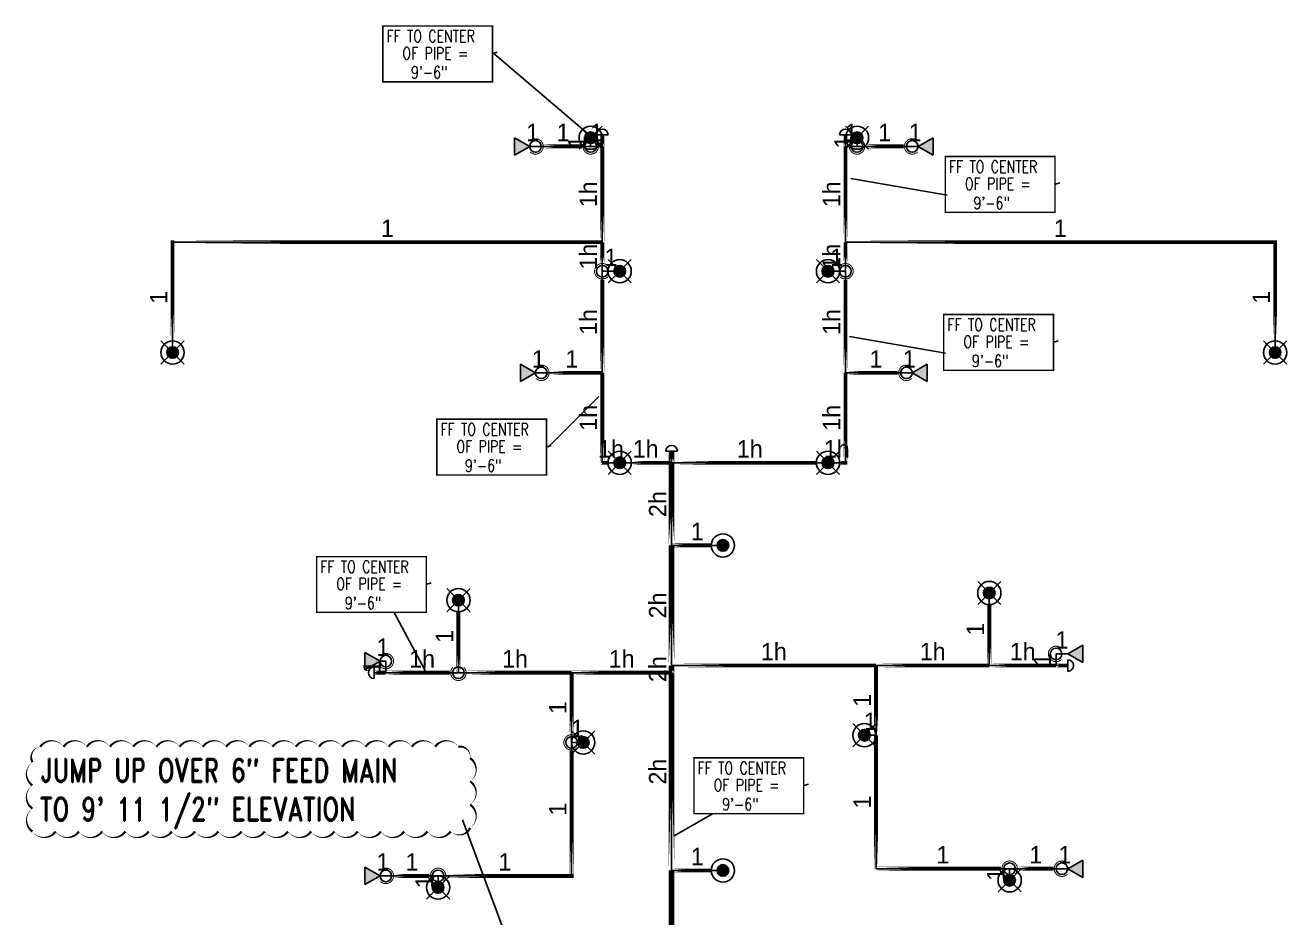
# Model space of a CAD drawing. Header units: inches. Extents: x -3368 to 19, y 7 to 1465.
# Drawn here: x -2268 to -1617, y 631 to 1093 of the extents above; entities that cross this region are included whole.
import ezdxf
from ezdxf.enums import TextEntityAlignment as Align

# ---------------------------------------------------------------- set-up
doc = ezdxf.new("R2010")
doc.units = ezdxf.units.IN
doc.header["$MEASUREMENT"] = 0
for name, color, linetype in [('Coordination', 1, 'Continuous'), ('headdn', 7, 'Continuous'), ('PIPEBL', 4, 'Continuous'), ('pipemn', 6, 'Continuous'), ('PIPESPC', 7, 'Continuous'), ('spk-cap', 7, 'Continuous'), ('spk-piperise', 7, 'Continuous'), ('TIDYPIPE', 7, 'Continuous')]:
    doc.layers.add(name, color=color, linetype=linetype)
doc.styles.add('PDA1', font='ROMAND', dxfattribs={"width": 0.755})
doc.styles.add('PIPE', font='PIPE.SHX')

# ---------------------------------------------------------------- blocks, each defined once
blk = doc.blocks.new('dpend1')
for radius in [6, 3]:
    blk.add_circle((0, 0), radius)
for points in [[(0.01, 2.97), (-2.53, -1.59), (-2.62, 1.36)], [(0.01, 2.97), (-2.49, -1.59), (2.52, -1.59)], [(2.52, -1.59), (0.01, 2.97), (2.6, 1.47)], [(2.52, -1.59), (-2.53, -1.59), (0.01, -2.98)]]:
    blk.add_solid(points)
blk = doc.blocks.new('side2')
for p, q in [((0, 0), (7.79, 4.5)), ((7.79, -4.5), (0, 0)), ((7.79, 4.5), (7.79, -4.5))]:
    blk.add_line(p, q)
blk.add_solid([(7.79, -4.5), (0, 0), (7.79, 4.5)])
blk = doc.blocks.new('rise')
blk.add_circle((0, 0), 3)
blk = doc.blocks.new('dpend2')
for p, q in [((-6, -6), (6, 6)), ((6, -6), (-6, 6))]:
    blk.add_line(p, q)
for radius in [6, 3]:
    blk.add_circle((0, 0), radius)
for points in [[(0, 0), (-3, 0), (-2.08, 2.07)], [(0, 0), (-3, 0), (-2.08, -2.07)], [(0, 0), (0, 3), (-2.12, 2.14)], [(0, 0), (0, -3), (-2.12, -2.14)], [(0, 0), (0, 3), (2.12, 2.14)], [(0, 0), (3, 0), (2.08, 2.07)], [(0, 0), (3, 0), (2.08, -2.07)], [(0, 0), (0, -3), (2.12, -2.14)]]:
    blk.add_solid(points)
blk = doc.blocks.new('CAP')
blk.add_line((0, 3), (0, -3))
blk.add_arc((0, 0), 3, 270, 90)
blk = doc.blocks.new('PIPESPC')
at = {"layer": 'PIPESPC', "style": 'PIPE', "width": 0.9}
blk.add_attdef('SIZE', text='', height=9, dxfattribs=at).set_placement((0, 4.02), align=Align.CENTER)
at = {"layer": 'PIPESPC', "style": 'PIPE', "flags": 1}
blk.add_attdef('SCHED', (25.3, 3.89), '', height=9, dxfattribs=at)
blk = doc.blocks.new('vbbb122222222222')
at = {"layer": 'Coordination'}
blk.add_line((6967.97, 3928.98), (6964.31, 3927.77), dxfattribs=at)
at = {"layer": 'Coordination', "const_width": 1}
blk.add_lwpolyline([(6889.15, 3947.05), (6889.15, 3908.56), (6964.72, 3908.56), (6964.72, 3947.05), (6889.15, 3947.05)], dxfattribs=at)
at = {"layer": 'Coordination', "style": 'PDA1', "width": 0.755}
for s, p in [('FF TO CENTER', (6891.66, 3935.82)), ('OF PIPE = ', (6902.67, 3924.02)), ('9\'-6"', (6908.57, 3910.87))]:
    blk.add_text(s, height=8.4, dxfattribs=at).set_placement(p)
blk = doc.blocks.new('TIDYRUN')
at = {"const_width": 0.5}
blk.add_lwpolyline([(-2.83, 2.83, -2.414214), (-2.83, -2.83, -1.737895)], format="xyb", dxfattribs=at)

msp = doc.modelspace()

# ---------------------------------------------------------------- linework, layer by layer
at = {"layer": 'Coordination', "color": 1}
for p, q in [((-1970.09, 1029.94), (-2026.18, 1077.74)), ((-1841.83, 1013.38), (-1792.21, 1004.74)), ((-1842.61, 931.74), (-1792.99, 923.1)), ((-1972.15, 900.61), (-1998.27, 874.5)), ((-2061.81, 759.16), (-2077.89, 789.01)), ((-1933.14, 673.62), (-1913.35, 685.08)), ((-1913.78, 337.82), (-2042.47, 681.93))]:
    msp.add_line(p, q, dxfattribs=at)
msp.add_lwpolyline([(-2264.7, 675.9, 0, 1.2, 0.520567), (-2252.7, 675.9, 0, 1.2, 0.520567), (-2240.7, 675.9, 0, 1.2, 0.520567), (-2228.7, 675.9, 0, 1.2, 0.520567), (-2216.7, 675.9, 0, 1.2, 0.520567), (-2204.7, 675.9, 0, 1.2, 0.520567), (-2192.7, 675.9, 0, 1.2, 0.520567), (-2180.7, 675.9, 0, 1.2, 0.520567), (-2168.7, 675.9, 0, 1.2, 0.520567), (-2156.7, 675.9, 0, 1.2, 0.520567), (-2144.7, 675.9, 0, 1.2, 0.520567), (-2132.7, 675.9, 0, 1.2, 0.520567), (-2120.7, 675.9, 0, 1.2, 0.520567), (-2108.7, 675.9, 0, 1.2, 0.520567), (-2096.7, 675.9, 0, 1.2, 0.520567), (-2084.7, 675.9, 0, 1.2, 0.520567), (-2072.7, 675.9, 0, 1.2, 0.520567), (-2060.7, 675.9, 0, 1.2, 0.520567), (-2048.7, 675.9, 0, 1.2, 0.520567), (-2038.57, 677.77, 0, 1.2, 0.520567), (-2038.57, 689.77, 0, 1.2, 0.520567), (-2038.57, 701.77, 0, 1.2, 0.520567), (-2038.57, 713.77, 0, 1.2, 0.520567), (-2044.67, 719.67, 0, 1.2, 0.520567), (-2056.67, 719.67, 0, 1.2, 0.520567), (-2068.67, 719.67, 0, 1.2, 0.520567), (-2080.67, 719.67, 0, 1.2, 0.520567), (-2092.67, 719.67, 0, 1.2, 0.520567), (-2104.67, 719.67, 0, 1.2, 0.520567), (-2116.67, 719.67, 0, 1.2, 0.520567), (-2128.67, 719.67, 0, 1.2, 0.520567), (-2140.67, 719.67, 0, 1.2, 0.520567), (-2152.67, 719.67, 0, 1.2, 0.520567), (-2164.67, 719.67, 0, 1.2, 0.520567), (-2176.67, 719.67, 0, 1.2, 0.520567), (-2188.67, 719.67, 0, 1.2, 0.520567), (-2200.67, 719.67, 0, 1.2, 0.520567), (-2212.67, 719.67, 0, 1.2, 0.520567), (-2224.67, 719.67, 0, 1.2, 0.520567), (-2236.67, 719.67, 0, 1.2, 0.520567), (-2248.67, 719.67, 0, 1.2, 0.520567), (-2260.67, 719.67, 0, 1.2, 0.520567), (-2264.7, 711.71, 0, 1.2, 0.520567), (-2264.7, 699.71, 0, 1.2, 0.520567), (-2264.7, 687.71, 0, 1.2, 0.520567)], format="xyseb", close=True, dxfattribs=at)
at = {"layer": 'PIPEBL', "color": 1}
for p, q in [((-2007.81, 1029.93), (-2004.81, 1029.93)), ((-2004.81, 1029.93), (-1976.31, 1029.93)), ((-1976.31, 1034.43), (-1976.31, 1029.93)), ((-1976.31, 1029.93), (-1970.31, 1029.93)), ((-1970.31, 1029.93), (-1970.31, 1035.93)), ((-1970.31, 980.43), (-1970.31, 1029.93)), ((-1844.69, 1029.93), (-1844.69, 1035.93)), ((-1844.69, 980.43), (-1844.69, 1029.93)), ((-1838.69, 1029.93), (-1844.69, 1029.93)), ((-1838.69, 1034.43), (-1838.69, 1029.93)), ((-1810.19, 1029.93), (-1838.69, 1029.93)), ((-1807.19, 1029.93), (-1810.19, 1029.93)), ((-2192.31, 980.43), (-1970.31, 980.43)), ((-2192.31, 923.43), (-2192.31, 980.43)), ((-1970.31, 965.43), (-1970.31, 980.43)), ((-1844.69, 965.43), (-1844.69, 980.43)), ((-1844.69, 980.43), (-1622.69, 980.43)), ((-1622.69, 923.43), (-1622.69, 980.43)), ((-1970.31, 965.43), (-1970.31, 912.93)), ((-1961.31, 965.43), (-1970.31, 965.43)), ((-1853.69, 965.43), (-1844.69, 965.43)), ((-1844.69, 965.43), (-1844.69, 912.93)), ((-2004.81, 912.93), (-2001.81, 912.93)), ((-2001.81, 912.93), (-1970.31, 912.93)), ((-1970.31, 912.93), (-1970.31, 866.43)), ((-1844.69, 912.93), (-1844.69, 866.43)), ((-1813.19, 912.93), (-1844.69, 912.93)), ((-1810.19, 912.93), (-1813.19, 912.93)), ((-1961.31, 866.43), (-1970.31, 866.43)), ((-1961.31, 866.43), (-1934.5, 866.43)), ((-1853.69, 866.43), (-1934.5, 866.43)), ((-1853.69, 866.43), (-1844.69, 866.43)), ((-1908, 823.74), (-1934.5, 823.74)), ((-2044.64, 757.93), (-2044.64, 795.43)), ((-1770.36, 761.65), (-1770.36, 799.15)), ((-2085.14, 763.93), (-2082.14, 763.93)), ((-2082.14, 757.93), (-2082.14, 763.93)), ((-1735.86, 761.65), (-1735.86, 767.65)), ((-1735.86, 767.65), (-1729.86, 767.65)), ((-2082.14, 757.93), (-2088.14, 757.93)), ((-2082.14, 757.93), (-2044.64, 757.93)), ((-2044.64, 757.93), (-1986.14, 757.93)), ((-1986.14, 757.93), (-1934.5, 757.93)), ((-1986.14, 721.93), (-1986.14, 757.93)), ((-1934.5, 761.65), (-1828.86, 761.65)), ((-1828.86, 761.65), (-1770.36, 761.65)), ((-1828.86, 725.65), (-1828.86, 761.65)), ((-1770.36, 761.65), (-1735.86, 761.65)), ((-1735.86, 761.65), (-1729.86, 761.65)), ((-1828.86, 725.65), (-1834.86, 725.65)), ((-1828.86, 725.65), (-1828.86, 656.65)), ((-1986.14, 721.93), (-1980.14, 721.93)), ((-1986.14, 721.93), (-1986.14, 652.93)), ((-2085.14, 652.93), (-2082.14, 652.93)), ((-2082.14, 652.93), (-2055.14, 652.93)), ((-2055.14, 646.93), (-2055.14, 652.93)), ((-2055.14, 652.93), (-1986.14, 652.93)), ((-1908, 655.74), (-1934.5, 655.74)), ((-1759.86, 656.65), (-1828.86, 656.65)), ((-1732.86, 656.65), (-1759.86, 656.65)), ((-1759.86, 650.65), (-1759.86, 656.65)), ((-1729.86, 656.65), (-1732.86, 656.65))]:
    msp.add_line(p, q, dxfattribs=at)
at = {"layer": 'pipemn', "color": 1}
for p, q in [((-1934.5, 866.43), (-1934.5, 872.43)), ((-1934.5, 866.43), (-1934.5, 823.74)), ((-1934.5, 823.74), (-1934.5, 761.65)), ((-1934.5, 761.65), (-1934.5, 757.93)), ((-1934.5, 757.93), (-1934.5, 655.74)), ((-1934.5, 655.74), (-1934.5, 575.74))]:
    msp.add_line(p, q, dxfattribs=at)
at = {"layer": 'TIDYPIPE', "color": 1}
for points, const_width in [([(-1970.31, 1029.93), (-1970.31, 1035.93)], 2), ([(-1844.69, 1029.93), (-1844.69, 1035.93)], 2), ([(-2000.31, 1029.93), (-1980.81, 1029.93)], 2), ([(-1970.31, 980.43), (-1970.31, 1029.93)], 2), ([(-1844.69, 980.43), (-1844.69, 1029.93)], 2), ([(-1834.19, 1029.93), (-1814.69, 1029.93)], 2), ([(-2193.31, 980.43), (-1970.31, 980.43)], 2), ([(-2192.31, 929.43), (-2192.31, 981.43)], 2), ([(-1970.31, 969.93), (-1970.31, 980.43)], 2), ([(-1844.69, 980.43), (-1621.69, 980.43)], 2), ([(-1844.69, 969.93), (-1844.69, 980.43)], 2), ([(-1622.69, 929.43), (-1622.69, 981.43)], 2), ([(-1970.31, 912.93), (-1970.31, 960.93)], 2), ([(-1844.69, 912.93), (-1844.69, 960.93)], 2), ([(-1997.31, 912.93), (-1970.31, 912.93)], 2), ([(-1970.31, 865.43), (-1970.31, 912.93)], 2), ([(-1844.69, 912.93), (-1817.69, 912.93)], 2), ([(-1844.69, 865.43), (-1844.69, 912.93)], 2), ([(-1934.5, 866.43), (-1934.5, 872.43)], 3), ([(-1971.31, 866.43), (-1967.31, 866.43)], 2), ([(-1955.31, 866.43), (-1934.5, 866.43)], 2), ([(-1934.5, 823.74), (-1934.5, 866.43)], 3), ([(-1934.5, 866.43), (-1859.69, 866.43)], 2), ([(-1847.69, 866.43), (-1843.69, 866.43)], 2), ([(-1934.5, 761.65), (-1934.5, 823.74)], 3), ([(-1934.5, 823.74), (-1914, 823.74)], 2), ([(-2044.64, 757.93), (-2044.64, 789.43)], 2), ([(-1770.36, 761.65), (-1770.36, 793.15)], 2), ([(-1934.5, 757.93), (-1934.5, 761.65)], 3), ([(-1934.5, 761.65), (-1828.86, 761.65)], 2), ([(-1828.86, 725.65), (-1828.86, 761.65)], 2), ([(-1828.86, 761.65), (-1770.36, 761.65)], 2), ([(-1770.36, 761.65), (-1735.86, 761.65)], 2), ([(-1735.86, 761.65), (-1729.86, 761.65)], 2), ([(-2088.14, 757.93), (-2082.14, 757.93)], 2), ([(-2082.14, 757.93), (-2049.14, 757.93)], 2), ([(-2040.14, 757.93), (-1986.14, 757.93)], 2), ([(-1986.14, 757.93), (-1934.5, 757.93)], 2), ([(-1986.14, 726.43), (-1986.14, 757.93)], 2), ([(-1934.5, 655.74), (-1934.5, 757.93)], 3), ([(-1828.86, 655.65), (-1828.86, 725.65)], 2), ([(-1986.14, 651.93), (-1986.14, 717.43)], 2), ([(-2077.64, 652.93), (-2059.64, 652.93)], 2), ([(-2050.64, 652.93), (-1985.14, 652.93)], 2), ([(-1934.5, 575.74), (-1934.5, 655.74)], 3), ([(-1934.5, 655.74), (-1914, 655.74)], 2), ([(-1829.86, 656.65), (-1764.36, 656.65)], 2), ([(-1755.36, 656.65), (-1737.36, 656.65)], 2)]:
    msp.add_lwpolyline(points, close=True, dxfattribs=dict(at, const_width=const_width))

# ---------------------------------------------------------------- block references
at = {"layer": 'Coordination', "color": 1, "xscale": 0.75, "yscale": 0.75, "zscale": 0.75}
for p in [(-7250.57, -1868.09), (-6959.98, -1935.57), (-6960.76, -2017.21), (-7222.66, -2071.34), (-7284.74, -2142.32), (-7089.8, -2246.31)]:
    msp.add_blockref('vbbb122222222222', p, dxfattribs=at)
at = {"layer": 'headdn', "color": 1}
for name, p in [('dpend2', (-1976.31, 1034.43)), ('dpend2', (-1961.31, 965.43)), ('dpend2', (-2192.31, 923.43)), ('dpend2', (-1961.31, 866.43)), ('dpend1', (-1908, 823.74)), ('dpend1', (-1908, 655.74))]:
    msp.add_blockref(name, p, dxfattribs=at)
at = {"layer": 'headdn', "color": 1, "extrusion": (0, 0, -1), "zscale": -1}
for p in [(1838.69, 1034.43), (1853.69, 965.43), (1622.69, 923.43), (1853.69, 866.43)]:
    msp.add_blockref('dpend2', p, dxfattribs=at)
at = {"layer": 'headdn', "color": 1}
for name, p, rotation in [('side2', (-2007.81, 1029.93), 180), ('side2', (-2004.81, 912.93), 180), ('dpend2', (-2044.64, 795.43), 90), ('side2', (-2085.14, 763.93), 180), ('dpend2', (-1980.14, 721.93), 90), ('side2', (-2085.14, 652.93), 180), ('dpend2', (-2055.14, 646.93), 90)]:
    msp.add_blockref(name, p, dxfattribs=dict(at, rotation=rotation))
at = {"layer": 'headdn', "color": 1, "extrusion": (0, 0, -1), "zscale": -1}
for name, p, rotation in [('side2', (1807.19, 1029.93), 180), ('side2', (1810.19, 912.93), 180), ('dpend2', (1770.36, 799.15), 90), ('side2', (1729.86, 767.65), 180), ('dpend2', (1834.86, 725.65), 90), ('side2', (1729.86, 656.65), 180), ('dpend2', (1759.86, 650.65), 90)]:
    msp.add_blockref(name, p, dxfattribs=dict(at, rotation=rotation))
at = {"layer": 'PIPESPC', "color": 1}
ref = msp.add_blockref('PIPESPC', (-2006.31, 1029.93), dxfattribs=at)
ref.add_attrib('SIZE', '1', dxfattribs={"color": 0, "height": 9, "style": 'PIPE'}).set_placement((-2006.31, 1029.93), align=Align.BOTTOM_CENTER)
ref = msp.add_blockref('PIPESPC', (-1990.56, 1029.93), dxfattribs=at)
ref.add_attrib('SIZE', '1', dxfattribs={"color": 0, "height": 9, "style": 'PIPE'}).set_placement((-1990.56, 1029.93), align=Align.BOTTOM_CENTER)
ref = msp.add_blockref('PIPESPC', (-1973.31, 1029.93), dxfattribs=at)
ref.add_attrib('SIZE', '1', dxfattribs={"color": 0, "height": 9, "style": 'PIPE'}).set_placement((-1973.31, 1029.93), align=Align.BOTTOM_CENTER)
ref = msp.add_blockref('PIPESPC', (-1841.69, 1029.93), dxfattribs=at)
ref.add_attrib('SIZE', '1', dxfattribs={"color": 0, "height": 9, "style": 'PIPE'}).set_placement((-1841.69, 1029.93), align=Align.BOTTOM_CENTER)
ref = msp.add_blockref('PIPESPC', (-1824.44, 1029.93), dxfattribs=at)
ref.add_attrib('SIZE', '1', dxfattribs={"color": 0, "height": 9, "style": 'PIPE'}).set_placement((-1824.44, 1029.93), align=Align.BOTTOM_CENTER)
ref = msp.add_blockref('PIPESPC', (-1808.69, 1029.93), dxfattribs=at)
ref.add_attrib('SIZE', '1', dxfattribs={"color": 0, "height": 9, "style": 'PIPE'}).set_placement((-1808.69, 1029.93), align=Align.BOTTOM_CENTER)
ref = msp.add_blockref('PIPESPC', (-1976.31, 1032.18), dxfattribs=dict(at, rotation=90))
ref.add_attrib('SIZE', '1', dxfattribs={"color": 0, "height": 9, "rotation": 90, "style": 'PIPE'}).set_placement((-1976.31, 1032.18), align=Align.BOTTOM_CENTER)
ref = msp.add_blockref('PIPESPC', (-1838.69, 1032.18), dxfattribs=dict(at, rotation=90))
ref.add_attrib('SIZE', '1', dxfattribs={"color": 0, "height": 9, "rotation": 90, "style": 'PIPE'}).set_placement((-1838.69, 1032.18), align=Align.BOTTOM_CENTER)
ref = msp.add_blockref('PIPESPC', (-1970.31, 1005.18), dxfattribs=dict(at, rotation=90))
ref.add_attrib('SIZE', '1h', dxfattribs={"color": 0, "height": 9, "rotation": 90, "style": 'PIPE'}).set_placement((-1970.31, 1005.18), align=Align.BOTTOM_CENTER)
ref = msp.add_blockref('PIPESPC', (-1844.69, 1005.18), dxfattribs=dict(at, rotation=90))
ref.add_attrib('SIZE', '1h', dxfattribs={"color": 0, "height": 9, "rotation": 90, "style": 'PIPE'}).set_placement((-1844.69, 1005.18), align=Align.BOTTOM_CENTER)
ref = msp.add_blockref('PIPESPC', (-2081.31, 980.43), dxfattribs=at)
ref.add_attrib('SIZE', '1', dxfattribs={"color": 0, "height": 9, "style": 'PIPE'}).set_placement((-2081.31, 980.43), align=Align.BOTTOM_CENTER)
ref = msp.add_blockref('PIPESPC', (-1733.69, 980.43), dxfattribs=at)
ref.add_attrib('SIZE', '1', dxfattribs={"color": 0, "height": 9, "style": 'PIPE'}).set_placement((-1733.69, 980.43), align=Align.BOTTOM_CENTER)
ref = msp.add_blockref('PIPESPC', (-1970.31, 972.93), dxfattribs=dict(at, rotation=90))
ref.add_attrib('SIZE', '1h', dxfattribs={"color": 0, "height": 9, "rotation": 90, "style": 'PIPE'}).set_placement((-1970.31, 972.93), align=Align.BOTTOM_CENTER)
ref = msp.add_blockref('PIPESPC', (-1844.69, 972.93), dxfattribs=dict(at, rotation=90))
ref.add_attrib('SIZE', '1h', dxfattribs={"color": 0, "height": 9, "rotation": 90, "style": 'PIPE'}).set_placement((-1844.69, 972.93), align=Align.BOTTOM_CENTER)
ref = msp.add_blockref('PIPESPC', (-1965.81, 965.43), dxfattribs=at)
ref.add_attrib('SIZE', '1', dxfattribs={"color": 0, "height": 9, "style": 'PIPE'}).set_placement((-1965.81, 965.43), align=Align.BOTTOM_CENTER)
ref = msp.add_blockref('PIPESPC', (-1849.19, 965.43), dxfattribs=at)
ref.add_attrib('SIZE', '1', dxfattribs={"color": 0, "height": 9, "style": 'PIPE'}).set_placement((-1849.19, 965.43), align=Align.BOTTOM_CENTER)
ref = msp.add_blockref('PIPESPC', (-2192.31, 951.93), dxfattribs=dict(at, rotation=90))
ref.add_attrib('SIZE', '1', dxfattribs={"color": 0, "height": 9, "rotation": 90, "style": 'PIPE'}).set_placement((-2192.31, 951.93), align=Align.BOTTOM_CENTER)
ref = msp.add_blockref('PIPESPC', (-1622.69, 951.93), dxfattribs=dict(at, rotation=90))
ref.add_attrib('SIZE', '1', dxfattribs={"color": 0, "height": 9, "rotation": 90, "style": 'PIPE'}).set_placement((-1622.69, 951.93), align=Align.BOTTOM_CENTER)
ref = msp.add_blockref('PIPESPC', (-1970.31, 939.18), dxfattribs=dict(at, rotation=90))
ref.add_attrib('SIZE', '1h', dxfattribs={"color": 0, "height": 9, "rotation": 90, "style": 'PIPE'}).set_placement((-1970.31, 939.18), align=Align.BOTTOM_CENTER)
ref = msp.add_blockref('PIPESPC', (-1844.69, 939.18), dxfattribs=dict(at, rotation=90))
ref.add_attrib('SIZE', '1h', dxfattribs={"color": 0, "height": 9, "rotation": 90, "style": 'PIPE'}).set_placement((-1844.69, 939.18), align=Align.BOTTOM_CENTER)
ref = msp.add_blockref('PIPESPC', (-2003.31, 912.93), dxfattribs=at)
ref.add_attrib('SIZE', '1', dxfattribs={"color": 0, "height": 9, "style": 'PIPE'}).set_placement((-2003.31, 912.93), align=Align.BOTTOM_CENTER)
ref = msp.add_blockref('PIPESPC', (-1986.06, 912.93), dxfattribs=at)
ref.add_attrib('SIZE', '1', dxfattribs={"color": 0, "height": 9, "style": 'PIPE'}).set_placement((-1986.06, 912.93), align=Align.BOTTOM_CENTER)
ref = msp.add_blockref('PIPESPC', (-1828.94, 912.93), dxfattribs=at)
ref.add_attrib('SIZE', '1', dxfattribs={"color": 0, "height": 9, "style": 'PIPE'}).set_placement((-1828.94, 912.93), align=Align.BOTTOM_CENTER)
ref = msp.add_blockref('PIPESPC', (-1811.69, 912.93), dxfattribs=at)
ref.add_attrib('SIZE', '1', dxfattribs={"color": 0, "height": 9, "style": 'PIPE'}).set_placement((-1811.69, 912.93), align=Align.BOTTOM_CENTER)
ref = msp.add_blockref('PIPESPC', (-1970.31, 889.68), dxfattribs=dict(at, rotation=90))
ref.add_attrib('SIZE', '1h', dxfattribs={"color": 0, "height": 9, "rotation": 90, "style": 'PIPE'}).set_placement((-1970.31, 889.68), align=Align.BOTTOM_CENTER)
ref = msp.add_blockref('PIPESPC', (-1844.69, 889.68), dxfattribs=dict(at, rotation=90))
ref.add_attrib('SIZE', '1h', dxfattribs={"color": 0, "height": 9, "rotation": 90, "style": 'PIPE'}).set_placement((-1844.69, 889.68), align=Align.BOTTOM_CENTER)
ref = msp.add_blockref('PIPESPC', (-1965.81, 866.43), dxfattribs=at)
ref.add_attrib('SIZE', '1h', dxfattribs={"color": 0, "height": 9, "style": 'PIPE'}).set_placement((-1965.81, 866.43), align=Align.BOTTOM_CENTER)
ref = msp.add_blockref('PIPESPC', (-1947.91, 866.43), dxfattribs=at)
ref.add_attrib('SIZE', '1h', dxfattribs={"color": 0, "height": 9, "style": 'PIPE'}).set_placement((-1947.91, 866.43), align=Align.BOTTOM_CENTER)
ref = msp.add_blockref('PIPESPC', (-1894.09, 866.43), dxfattribs=at)
ref.add_attrib('SIZE', '1h', dxfattribs={"color": 0, "height": 9, "style": 'PIPE'}).set_placement((-1894.09, 866.43), align=Align.BOTTOM_CENTER)
ref = msp.add_blockref('PIPESPC', (-1849.19, 866.43), dxfattribs=at)
ref.add_attrib('SIZE', '1h', dxfattribs={"color": 0, "height": 9, "style": 'PIPE'}).set_placement((-1849.19, 866.43), align=Align.BOTTOM_CENTER)
ref = msp.add_blockref('PIPESPC', (-1934.5, 845.09), dxfattribs=dict(at, rotation=90))
ref.add_attrib('SIZE', '2h', dxfattribs={"color": 0, "height": 9, "rotation": 90, "style": 'PIPE'}).set_placement((-1934.5, 845.09), align=Align.BOTTOM_CENTER)
ref = msp.add_blockref('PIPESPC', (-1921.25, 823.74), dxfattribs=at)
ref.add_attrib('SIZE', '1', dxfattribs={"color": 0, "height": 9, "style": 'PIPE'}).set_placement((-1921.25, 823.74), align=Align.BOTTOM_CENTER)
ref = msp.add_blockref('PIPESPC', (-1934.5, 792.7), dxfattribs=dict(at, rotation=90))
ref.add_attrib('SIZE', '2h', dxfattribs={"color": 0, "height": 9, "rotation": 90, "style": 'PIPE'}).set_placement((-1934.5, 792.7), align=Align.BOTTOM_CENTER)
ref = msp.add_blockref('PIPESPC', (-1770.36, 780.4), dxfattribs=dict(at, rotation=90))
ref.add_attrib('SIZE', '1', dxfattribs={"color": 0, "height": 9, "rotation": 90, "style": 'PIPE'}).set_placement((-1770.36, 780.4), align=Align.BOTTOM_CENTER)
ref = msp.add_blockref('PIPESPC', (-2083.64, 763.93), dxfattribs=at)
ref.add_attrib('SIZE', '1', dxfattribs={"color": 0, "height": 9, "style": 'PIPE'}).set_placement((-2083.64, 763.93), align=Align.BOTTOM_CENTER)
ref = msp.add_blockref('PIPESPC', (-2044.64, 776.68), dxfattribs=dict(at, rotation=90))
ref.add_attrib('SIZE', '1', dxfattribs={"color": 0, "height": 9, "rotation": 90, "style": 'PIPE'}).set_placement((-2044.64, 776.68), align=Align.BOTTOM_CENTER)
ref = msp.add_blockref('PIPESPC', (-1732.86, 767.65), dxfattribs=at)
ref.add_attrib('SIZE', '1', dxfattribs={"color": 0, "height": 9, "style": 'PIPE'}).set_placement((-1732.86, 767.65), align=Align.BOTTOM_CENTER)
ref = msp.add_blockref('PIPESPC', (-2063.39, 757.93), dxfattribs=at)
ref.add_attrib('SIZE', '1h', dxfattribs={"color": 0, "height": 9, "style": 'PIPE'}).set_placement((-2063.39, 757.93), align=Align.BOTTOM_CENTER)
ref = msp.add_blockref('PIPESPC', (-2015.39, 757.93), dxfattribs=at)
ref.add_attrib('SIZE', '1h', dxfattribs={"color": 0, "height": 9, "style": 'PIPE'}).set_placement((-2015.39, 757.93), align=Align.BOTTOM_CENTER)
ref = msp.add_blockref('PIPESPC', (-1960.32, 757.93), dxfattribs=at)
ref.add_attrib('SIZE', '1h', dxfattribs={"color": 0, "height": 9, "style": 'PIPE'}).set_placement((-1960.32, 757.93), align=Align.BOTTOM_CENTER)
ref = msp.add_blockref('PIPESPC', (-1881.68, 761.65), dxfattribs=at)
ref.add_attrib('SIZE', '1h', dxfattribs={"color": 0, "height": 9, "style": 'PIPE'}).set_placement((-1881.68, 761.65), align=Align.BOTTOM_CENTER)
ref = msp.add_blockref('PIPESPC', (-1799.61, 761.65), dxfattribs=at)
ref.add_attrib('SIZE', '1h', dxfattribs={"color": 0, "height": 9, "style": 'PIPE'}).set_placement((-1799.61, 761.65), align=Align.BOTTOM_CENTER)
ref = msp.add_blockref('PIPESPC', (-1753.11, 761.65), dxfattribs=at)
ref.add_attrib('SIZE', '1h', dxfattribs={"color": 0, "height": 9, "style": 'PIPE'}).set_placement((-1753.11, 761.65), align=Align.BOTTOM_CENTER)
ref = msp.add_blockref('PIPESPC', (-2082.14, 760.93), dxfattribs=dict(at, rotation=90))
ref.add_attrib('SIZE', '1', dxfattribs={"color": 0, "height": 9, "rotation": 90, "style": 'PIPE'}).set_placement((-2082.14, 760.93), align=Align.BOTTOM_CENTER)
ref = msp.add_blockref('PIPESPC', (-1934.5, 759.79), dxfattribs=dict(at, rotation=90))
ref.add_attrib('SIZE', '2h', dxfattribs={"color": 0, "height": 9, "rotation": 90, "style": 'PIPE'}).set_placement((-1934.5, 759.79), align=Align.BOTTOM_CENTER)
ref = msp.add_blockref('PIPESPC', (-1735.86, 764.65), dxfattribs=dict(at, rotation=90))
ref.add_attrib('SIZE', '1', dxfattribs={"color": 0, "height": 9, "rotation": 90, "style": 'PIPE'}).set_placement((-1735.86, 764.65), align=Align.BOTTOM_CENTER)
ref = msp.add_blockref('PIPESPC', (-1828.86, 743.65), dxfattribs=dict(at, rotation=90))
ref.add_attrib('SIZE', '1', dxfattribs={"color": 0, "height": 9, "rotation": 90, "style": 'PIPE'}).set_placement((-1828.86, 743.65), align=Align.BOTTOM_CENTER)
ref = msp.add_blockref('PIPESPC', (-1986.14, 739.93), dxfattribs=dict(at, rotation=90))
ref.add_attrib('SIZE', '1', dxfattribs={"color": 0, "height": 9, "rotation": 90, "style": 'PIPE'}).set_placement((-1986.14, 739.93), align=Align.BOTTOM_CENTER)
ref = msp.add_blockref('PIPESPC', (-1831.86, 725.65), dxfattribs=at)
ref.add_attrib('SIZE', '1', dxfattribs={"color": 0, "height": 9, "style": 'PIPE'}).set_placement((-1831.86, 725.65), align=Align.BOTTOM_CENTER)
ref = msp.add_blockref('PIPESPC', (-1983.14, 721.93), dxfattribs=at)
ref.add_attrib('SIZE', '1', dxfattribs={"color": 0, "height": 9, "style": 'PIPE'}).set_placement((-1983.14, 721.93), align=Align.BOTTOM_CENTER)
ref = msp.add_blockref('PIPESPC', (-1934.5, 706.83), dxfattribs=dict(at, rotation=89.9999999999995))
ref.add_attrib('SIZE', '2h', dxfattribs={"color": 0, "height": 9, "rotation": 90, "style": 'PIPE'}).set_placement((-1934.5, 706.83), align=Align.BOTTOM_CENTER)
ref = msp.add_blockref('PIPESPC', (-1828.86, 691.15), dxfattribs=dict(at, rotation=90))
ref.add_attrib('SIZE', '1', dxfattribs={"color": 0, "height": 9, "rotation": 90, "style": 'PIPE'}).set_placement((-1828.86, 691.15), align=Align.BOTTOM_CENTER)
ref = msp.add_blockref('PIPESPC', (-1986.14, 687.43), dxfattribs=dict(at, rotation=90))
ref.add_attrib('SIZE', '1', dxfattribs={"color": 0, "height": 9, "rotation": 90, "style": 'PIPE'}).set_placement((-1986.14, 687.43), align=Align.BOTTOM_CENTER)
ref = msp.add_blockref('PIPESPC', (-1921.25, 655.74), dxfattribs=at)
ref.add_attrib('SIZE', '1', dxfattribs={"color": 0, "height": 9, "style": 'PIPE'}).set_placement((-1921.25, 655.74), align=Align.BOTTOM_CENTER)
ref = msp.add_blockref('PIPESPC', (-1794.36, 656.65), dxfattribs=at)
ref.add_attrib('SIZE', '1', dxfattribs={"color": 0, "height": 9, "style": 'PIPE'}).set_placement((-1794.36, 656.65), align=Align.BOTTOM_CENTER)
ref = msp.add_blockref('PIPESPC', (-1746.36, 656.65), dxfattribs=at)
ref.add_attrib('SIZE', '1', dxfattribs={"color": 0, "height": 9, "style": 'PIPE'}).set_placement((-1746.36, 656.65), align=Align.BOTTOM_CENTER)
ref = msp.add_blockref('PIPESPC', (-1731.36, 656.65), dxfattribs=at)
ref.add_attrib('SIZE', '1', dxfattribs={"color": 0, "height": 9, "style": 'PIPE'}).set_placement((-1731.36, 656.65), align=Align.BOTTOM_CENTER)
ref = msp.add_blockref('PIPESPC', (-2083.64, 652.93), dxfattribs=at)
ref.add_attrib('SIZE', '1', dxfattribs={"color": 0, "height": 9, "style": 'PIPE'}).set_placement((-2083.64, 652.93), align=Align.BOTTOM_CENTER)
ref = msp.add_blockref('PIPESPC', (-2068.64, 652.93), dxfattribs=at)
ref.add_attrib('SIZE', '1', dxfattribs={"color": 0, "height": 9, "style": 'PIPE'}).set_placement((-2068.64, 652.93), align=Align.BOTTOM_CENTER)
ref = msp.add_blockref('PIPESPC', (-2020.64, 652.93), dxfattribs=at)
ref.add_attrib('SIZE', '1', dxfattribs={"color": 0, "height": 9, "style": 'PIPE'}).set_placement((-2020.64, 652.93), align=Align.BOTTOM_CENTER)
ref = msp.add_blockref('PIPESPC', (-2055.14, 649.93), dxfattribs=dict(at, rotation=90))
ref.add_attrib('SIZE', '1', dxfattribs={"color": 0, "height": 9, "rotation": 90, "style": 'PIPE'}).set_placement((-2055.14, 649.93), align=Align.BOTTOM_CENTER)
ref = msp.add_blockref('PIPESPC', (-1759.86, 653.65), dxfattribs=dict(at, rotation=90))
ref.add_attrib('SIZE', '1', dxfattribs={"color": 0, "height": 9, "rotation": 90, "style": 'PIPE'}).set_placement((-1759.86, 653.65), align=Align.BOTTOM_CENTER)
at = {"layer": 'spk-cap', "color": 1}
for p, rotation in [((-1970.31, 1035.93), 90.00000000002773), ((-1844.69, 1035.93), 90.00000000002773), ((-1934.5, 872.43), 90.00000000002773), ((-2088.14, 757.93), 180.0000000000541)]:
    msp.add_blockref('CAP', p, dxfattribs=dict(at, rotation=rotation))
msp.add_blockref('CAP', (-1729.86, 761.65), dxfattribs=at)
at = {"layer": 'spk-piperise', "color": 1}
for p, rotation in [((-2004.81, 1029.93), 180.0000000000833), ((-1838.69, 1029.93), 180.0000000000556), ((-1970.31, 965.43), 270.0000000000834), ((-1844.69, 965.43), 270.0000000000834), ((-2001.81, 912.93), 180.0000000000833), ((-1735.86, 767.65), 180.0000000000556), ((-2082.14, 763.93), 180.0000000000277), ((-1986.14, 721.93), 270.0000000000834), ((-2082.14, 652.93), 180.0000000000277), ((-2055.14, 652.93), 180.0000000000277)]:
    msp.add_blockref('rise', p, dxfattribs=dict(at, rotation=rotation))
for p in [(-1976.31, 1029.93), (-2044.64, 757.93)]:
    msp.add_blockref('rise', p, dxfattribs=at)
at = {"layer": 'spk-piperise', "color": 1, "extrusion": (0, 0, -1), "zscale": -1}
for p, rotation in [((1810.19, 1029.93), 180.0000000000833), ((1813.19, 912.93), 180.0000000000833), ((1759.86, 656.65), 180.0000000000277), ((1732.86, 656.65), 180.0000000000277)]:
    msp.add_blockref('rise', p, dxfattribs=dict(at, rotation=rotation))
at = {"layer": 'TIDYPIPE', "color": 1}
for p in [(-2004.81, 1029.93), (-1844.69, 965.43), (-2001.81, 912.93), (-2082.14, 763.93), (-2082.14, 652.93)]:
    msp.add_blockref('TIDYRUN', p, dxfattribs=at)
for p, rotation in [((-1976.31, 1029.93), 270), ((-1838.69, 1029.93), 270), ((-1810.19, 1029.93), 180), ((-1970.31, 965.43), 180), ((-1813.19, 912.93), 180), ((-1735.86, 767.65), 180), ((-2044.64, 757.93), 270), ((-1986.14, 721.93), 180), ((-1759.86, 656.65), 90), ((-1732.86, 656.65), 180), ((-2055.14, 652.93), 90)]:
    msp.add_blockref('TIDYRUN', p, dxfattribs=dict(at, rotation=rotation))

# ---------------------------------------------------------------- texts
at = {"layer": 'Coordination', "color": 1, "insert": (-2260.85, 677.45), "char_height": 12, "width": 266.3109, "attachment_point": 7, "style": 'PDA1'}
msp.add_mtext('JUMP UP OVER 6" FEED MAIN\\PTO 9\' 11 1/2" ELEVATION', dxfattribs=at)

doc.saveas('drawing.dxf')
